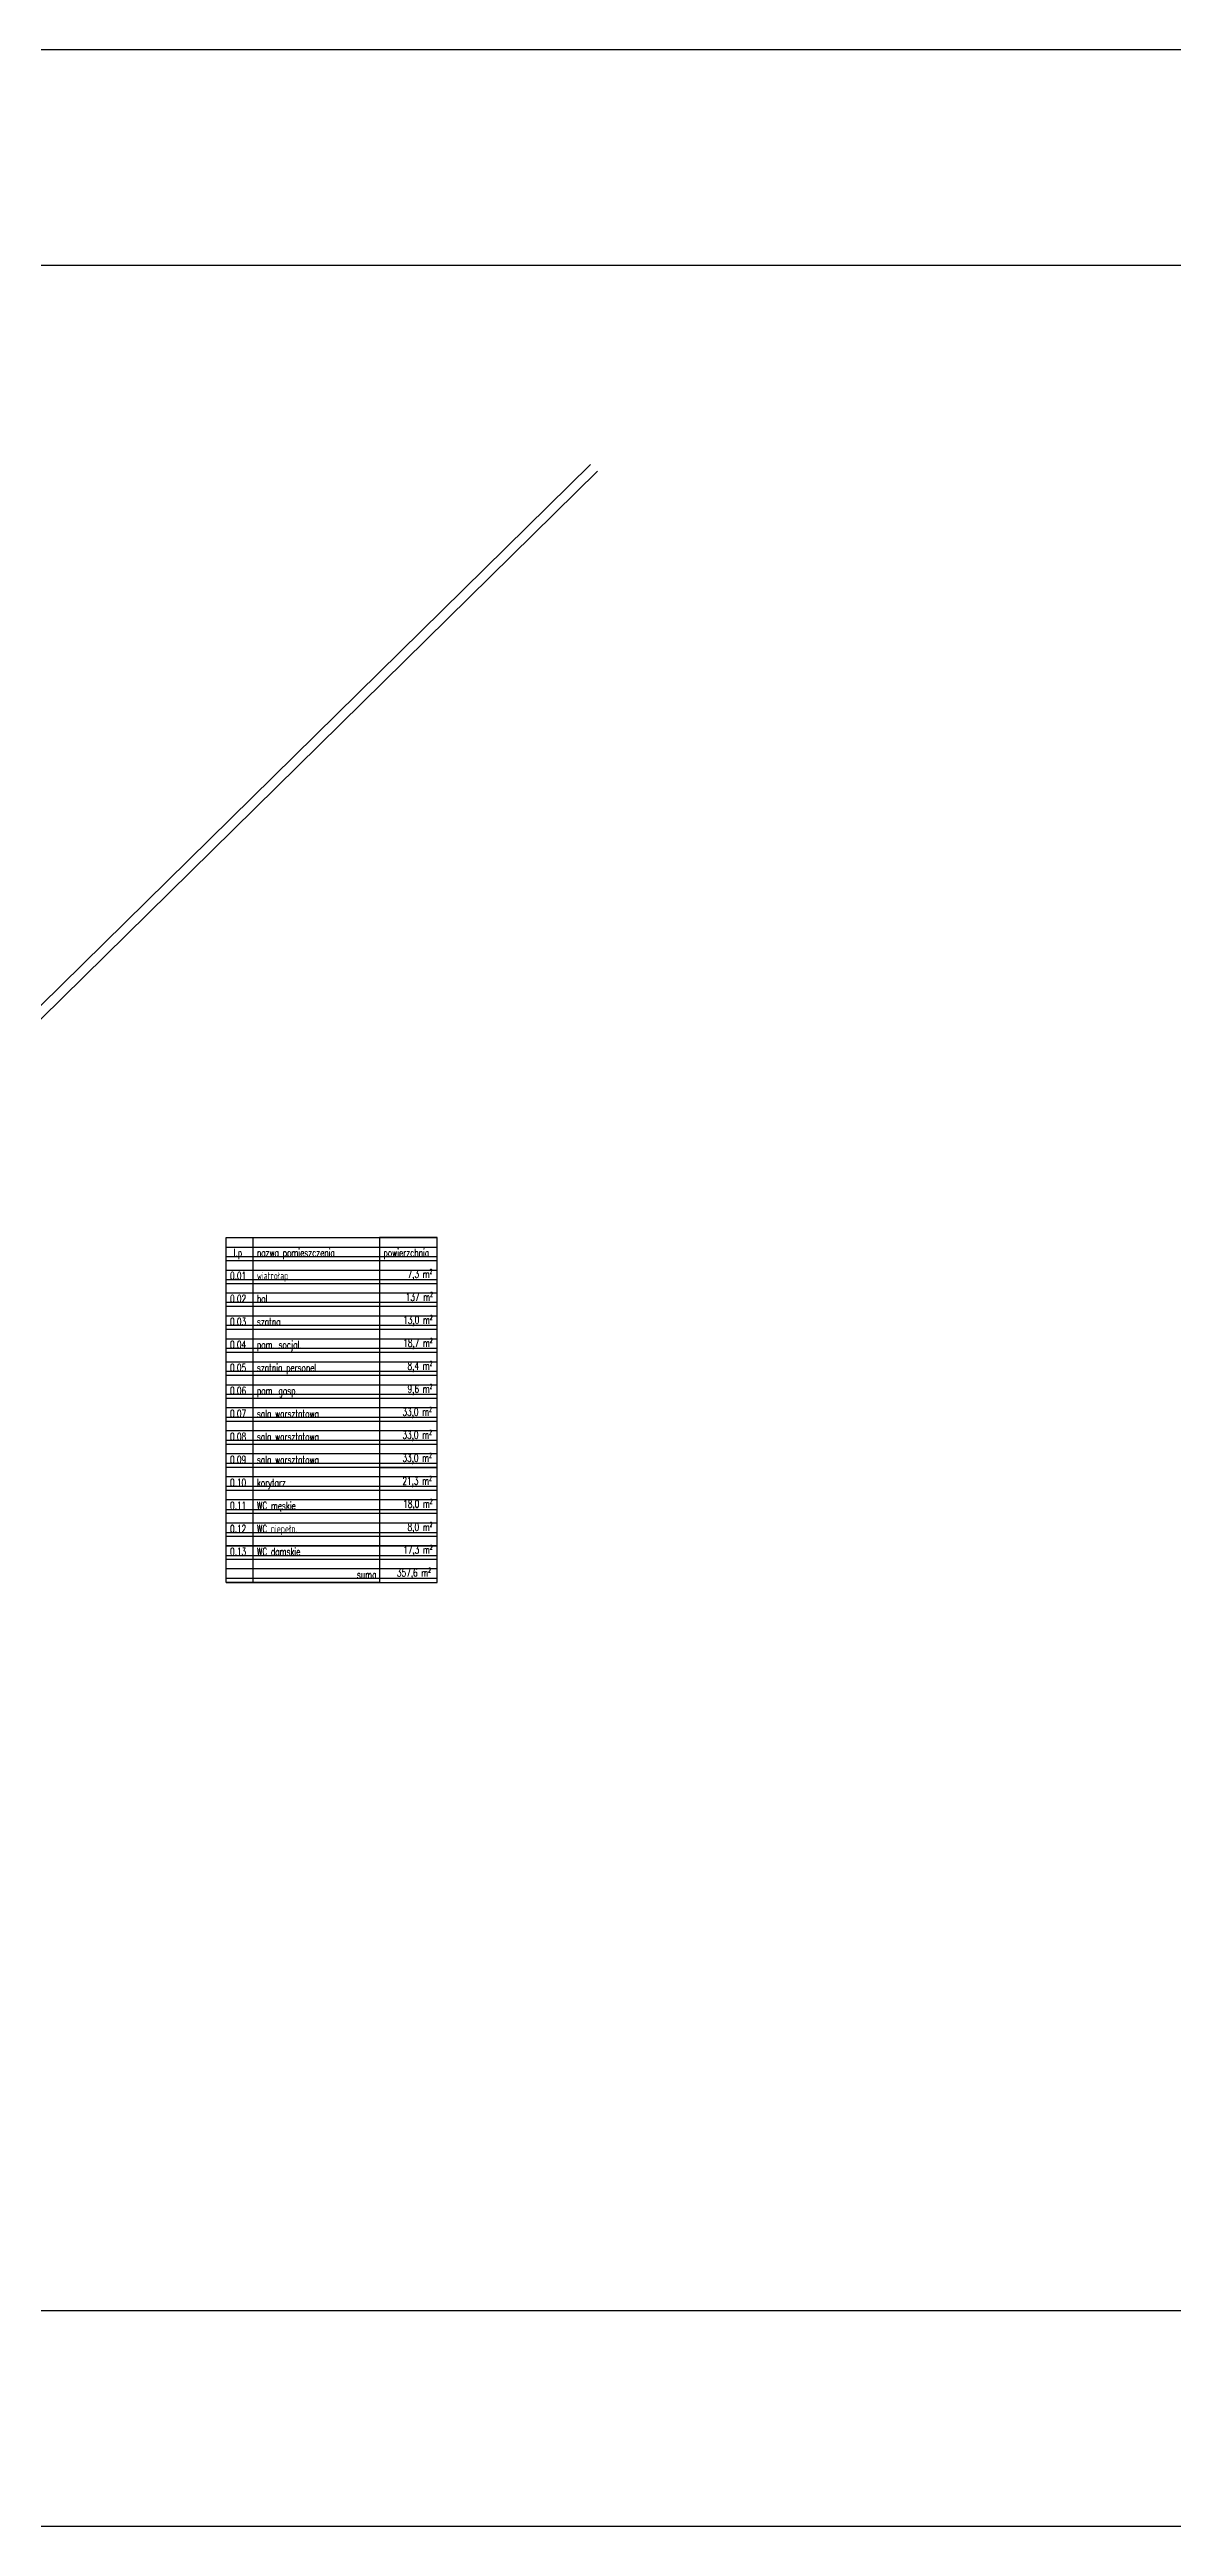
# Model space of a CAD drawing. Header units: millimetres. Extents: x -105266 to 178069, y 491 to 168574.
# Drawn here: x 11445 to 14374, y 14846 to 21310 of the extents above; entities that cross this region are included whole.
import ezdxf

# ---------------------------------------------------------------- set-up
doc = ezdxf.new("R2010")
doc.units = ezdxf.units.MM
doc.layers.add('A-WIDOK', color=111, linetype='Continuous', lineweight=15)
doc.styles.add('ROMANS', font='romans', dxfattribs={"width": 0.7})

msp = doc.modelspace()

# ---------------------------------------------------------------- linework, layer by layer
for p, q in [((11906.01, 18210.09), (12456.01, 18210.09)), ((11976.01, 17310.09), (11976.01, 18210.09)), ((11906.01, 18150.09), (12456.01, 18150.09)), ((12306.01, 18150.09), (12306.01, 17610.09)), ((11906.01, 18090.09), (12456.01, 18090.09)), ((12456.01, 18030.09), (11906.01, 18030.09)), ((12456.01, 17970.09), (11906.01, 17970.09)), ((12456.01, 17910.09), (11906.01, 17910.09)), ((12456.01, 17850.09), (11906.01, 17850.09)), ((12456.01, 17790.09), (11906.01, 17790.09)), ((12456.01, 17730.09), (11906.01, 17730.09)), ((12456.01, 17670.09), (11906.01, 17670.09)), ((12456.01, 17610.09), (11906.01, 17610.09)), ((12456.01, 17550.09), (11906.01, 17550.09)), ((12456.01, 17489.54), (11906.01, 17489.54)), ((12456.01, 17430.09), (11906.01, 17430.09)), ((12456.01, 17370.09), (11906.01, 17370.09))]:
    msp.add_line(p, q)
at = {"color": 4}
for p, q in [((11906.01, 18185.09), (12456.01, 18185.09)), ((11906.01, 18160.09), (12456.01, 18160.09)), ((11906.01, 18125.09), (12456.01, 18125.09)), ((11906.01, 18100.09), (12456.01, 18100.09)), ((12456.01, 18065.09), (11906.01, 18065.09)), ((12456.01, 18040.09), (11906.01, 18040.09)), ((12456.01, 18005.09), (11906.01, 18005.09)), ((12456.01, 17980.09), (11906.01, 17980.09)), ((12456.01, 17945.09), (11906.01, 17945.09)), ((12456.01, 17920.09), (11906.01, 17920.09)), ((12456.01, 17885.09), (11906.01, 17885.09)), ((12456.01, 17860.09), (11906.01, 17860.09)), ((12456.01, 17825.09), (11906.01, 17825.09)), ((12456.01, 17800.09), (11906.01, 17800.09)), ((12456.01, 17765.09), (11906.01, 17765.09)), ((12456.01, 17740.09), (11906.01, 17740.09)), ((12456.01, 17705.09), (11906.01, 17705.09)), ((12456.01, 17680.09), (11906.01, 17680.09)), ((12456.01, 17645.09), (11906.01, 17645.09)), ((12456.01, 17620.09), (11906.01, 17620.09)), ((12456.01, 17585.09), (11906.01, 17585.09)), ((12456.01, 17560.09), (11906.01, 17560.09)), ((12456.01, 17525.09), (11906.01, 17525.09)), ((12456.01, 17499.69), (11906.01, 17499.69)), ((12456.01, 17464.54), (11906.01, 17464.54)), ((12456.01, 17439.15), (11906.01, 17439.15)), ((12456.01, 17405.09), (11906.01, 17405.09)), ((12456.01, 17404.54), (11906.01, 17404.54)), ((12456.01, 17379.69), (11906.01, 17379.69)), ((12456.01, 17379.15), (11906.01, 17379.15)), ((12456.01, 17345.09), (11906.01, 17345.09)), ((12456.01, 17319.69), (11906.01, 17319.69))]:
    msp.add_line(p, q, dxfattribs=at)
for points in [[(5773.47, 21310.39), (21002.39, 21310.39), (21002.39, 14846.11), (5773.47, 14846.11)], [(6336.59, 20747.27), (20439.26, 20747.27), (20439.26, 15409.23), (6336.59, 15409.23)], [(12306.01, 18210.09), (12306.01, 17310.09), (11906.01, 17310.09), (11906.01, 18210.09)]]:
    msp.add_lwpolyline(points, close=True)
for points in [[(12306.01, 17610.09), (12456.01, 17610.09), (12456.01, 18210.09), (12306.01, 18210.09)], [(11906.01, 17310.09), (12456.01, 17310.09), (12456.01, 17610.09)]]:
    msp.add_lwpolyline(points)
at = {"layer": 'A-WIDOK'}
for p, q in [((10790.05, 18192.72), (12856.52, 20227.73)), ((10790.07, 18157.65), (12874.06, 20209.92))]:
    msp.add_line(p, q, dxfattribs=at)

# ---------------------------------------------------------------- texts
at = {"char_height": 20, "attachment_point": 1, "style": 'ROMANS'}
for s, insert in [('l.p', (11925.56, 18180.17)), ('nazwa pomieszczenia', (11986.06, 18180.17)), ('powierzchnia', (12316.06, 18180.09)), ('0.01', (11916.06, 18120.3)), ('wiatrołap', (11986.06, 18120.3)), ('7,3 m²', (12378.97, 18124.92)), ('0.02', (11916.06, 18060.3)), ('hol', (11986.06, 18060.3)), ('137 m²', (12374.31, 18064.92)), ('0.03', (11916.06, 18000.3)), ('szatna', (11986.06, 18000.3)), ('13,0 m²', (12367.61, 18004.92)), ('0.04', (11916.06, 17940.3)), ('pom. socjal.', (11986.06, 17940.3)), ('18,7 m²', (12367.63, 17944.92)), ('0.05', (11916.06, 17880.3)), ('szatnia personel', (11986.06, 17880.3)), ('8,4 m²', (12378.94, 17884.92)), ('0.06', (11916.06, 17820.3)), ('pom. gosp.', (11986.06, 17820.3)), ('9,6 m²', (12378.99, 17824.92)), ('0.07', (11916.06, 17760.3)), ('sala warsztatowa', (11986.06, 17760.3)), ('33,0 m²', (12365.64, 17764.92)), ('0.08', (11916.06, 17700.3)), ('sala warsztatowa', (11986.06, 17700.3)), ('33,0 m²', (12365.66, 17704.92)), ('0.09', (11916.06, 17640.3)), ('sala warsztatowa', (11986.06, 17640.3)), ('21,3 m²', (12365.59, 17584.92)), ('33,0 m²', (12365.62, 17644.92)), ('0.10', (11916.06, 17580.3)), ('0.11', (11916.06, 17520.3)), ('WC męskie', (11986.06, 17520.3)), ('korytarz', (11986.06, 17580.3)), ('18,0 m²', (12367.52, 17524.92)), ('0.12', (11916.06, 17459.76)), ('WC niepełn.', (11986.06, 17459.76)), ('8,0 m²', (12379.02, 17464.38)), ('0.13', (11916.06, 17400.3)), ('WC damskie', (11986.06, 17400.3)), ('17,3 m²', (12367.62, 17404.92)), ('suma', (12246.95, 17340.3)), ('357,6 m²', (12351.37, 17345.47))]:
    msp.add_mtext_dynamic_manual_height_columns(s, width=227.6824, gutter_width=12.5, heights=[0], dxfattribs=dict(at, insert=insert))

doc.saveas('drawing.dxf')
